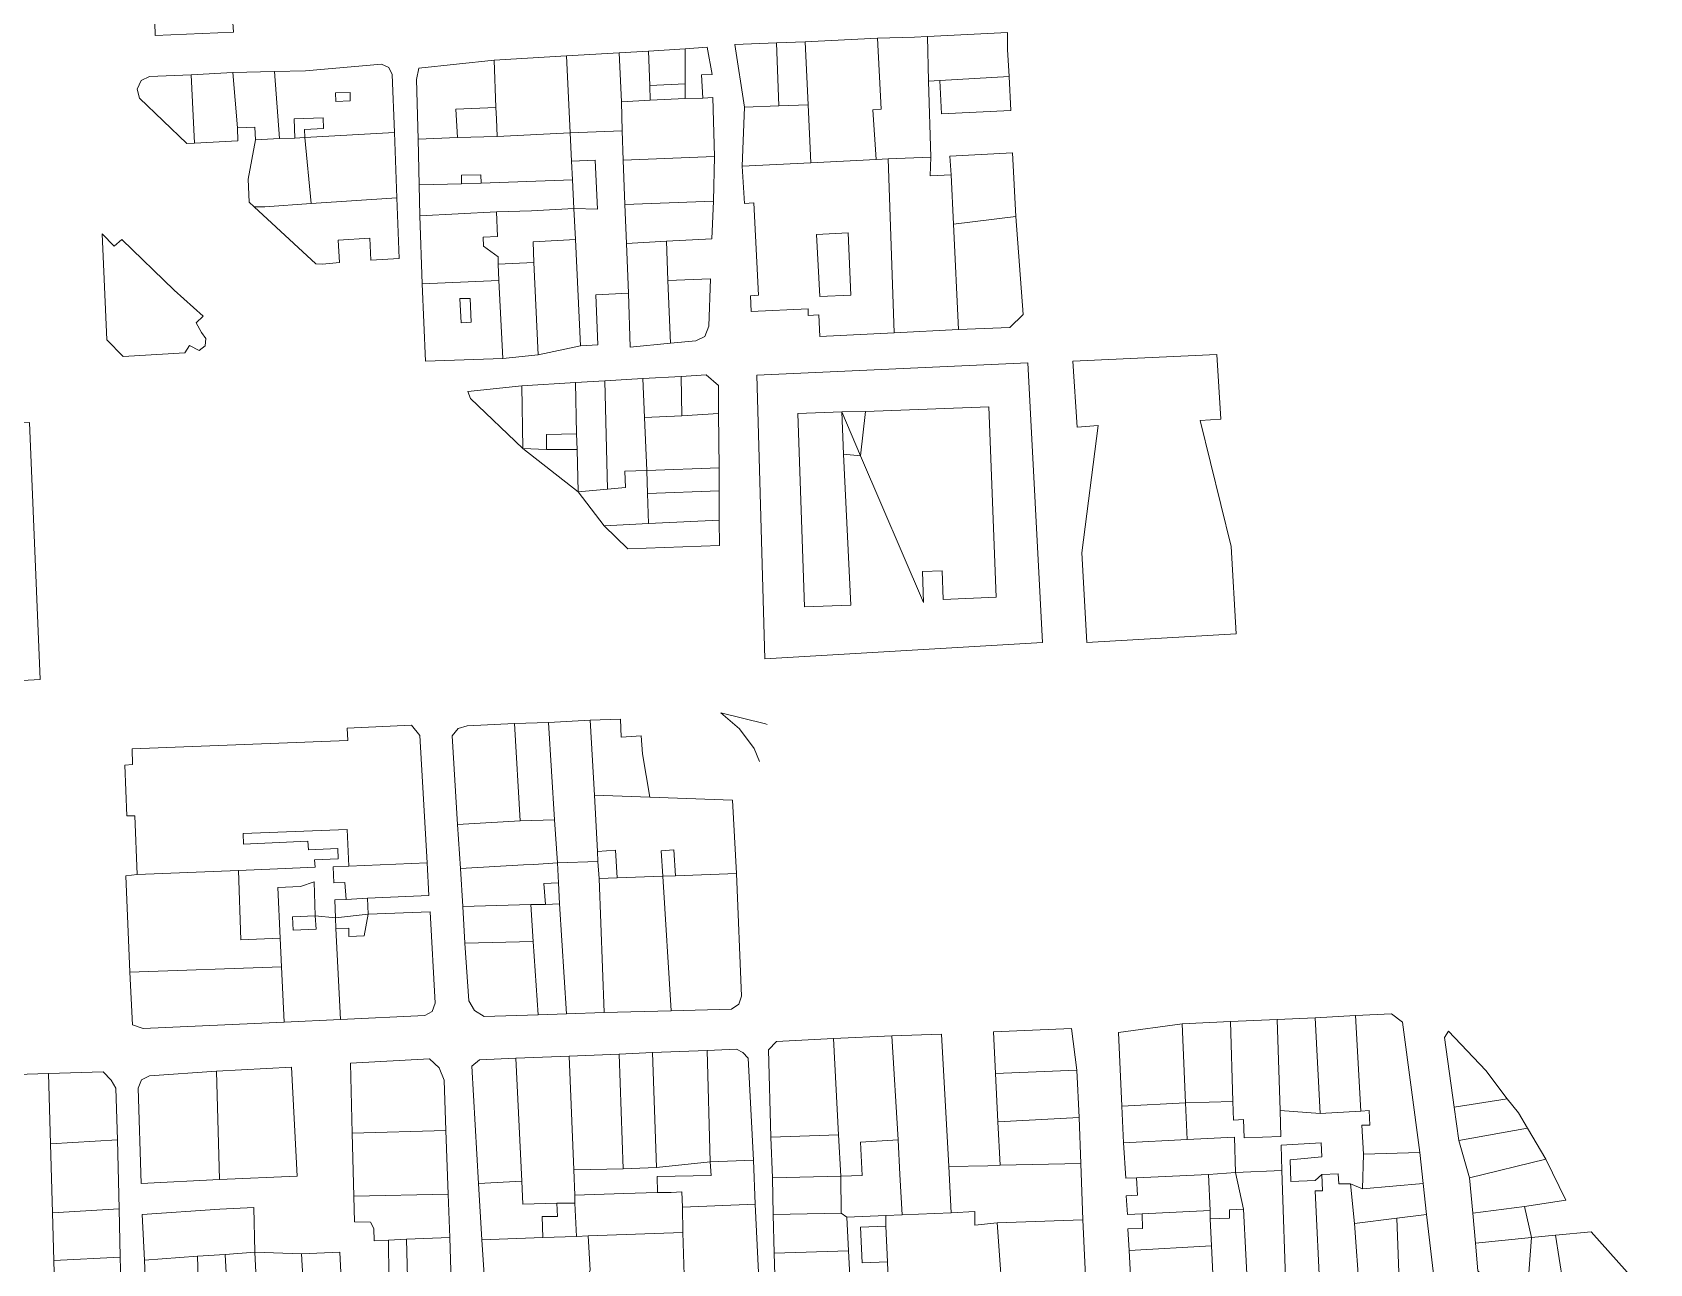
# Model space of a CAD drawing. Header units: inches. Extents: x 1138763 to 1140867, y 1050756 to 1053008.
# Drawn here: x 1140257.9 to 1140616.8, y 1052256.3 to 1052529.4 of the extents above; entities that cross this region are included whole.
import ezdxf

# ---------------------------------------------------------------- set-up
doc = ezdxf.new("R2010")
doc.units = ezdxf.units.IN
doc.header["$MEASUREMENT"] = 0
doc.layers.add('LimEdif_AM', color=44, linetype='Continuous', lineweight=5)
doc.layers.add('ViaPrin_AM', color=1, linetype='Continuous', lineweight=15)

msp = doc.modelspace()

# ---------------------------------------------------------------- linework, layer by layer
at = {"layer": 'LimEdif_AM'}
for points in [[(1140301.56, 1052544.37), (1140302.56, 1052529.5), (1140285.19, 1052528.75), (1140284.81, 1052543.5), (1140287.19, 1052543.62), (1140290.81, 1052543.87), (1140298.31, 1052544.12), (1140301.56, 1052544.37)], [(1140423.56, 1052513.12), (1140415.94, 1052512.87), (1140413.81, 1052526.75), (1140423.06, 1052527.12), (1140423.56, 1052513.12)], [(1140423.06, 1052527.12), (1140429.44, 1052527.37), (1140430.06, 1052513.37), (1140423.56, 1052513.12), (1140423.06, 1052527.12)], [(1140429.44, 1052527.37), (1140445.44, 1052528.12), (1140446.31, 1052512.37), (1140444.44, 1052512.25), (1140445.19, 1052501.25), (1140430.69, 1052500.5), (1140430.06, 1052513.37), (1140429.44, 1052527.37)], [(1140445.44, 1052528.12), (1140453.69, 1052528.37), (1140456.56, 1052528.5), (1140456.81, 1052518.62), (1140457.31, 1052501.75), (1140447.81, 1052501.37), (1140445.19, 1052501.25), (1140444.44, 1052512.25), (1140446.31, 1052512.37), (1140445.44, 1052528.12)], [(1140456.56, 1052528.5), (1140474.31, 1052529.37), (1140474.31, 1052525.62), (1140474.69, 1052519.62), (1140459.31, 1052518.75), (1140456.81, 1052518.62), (1140456.56, 1052528.5)], [(1140360.81, 1052512.75), (1140351.94, 1052512.37), (1140352.31, 1052506.12), (1140343.56, 1052505.75), (1140343.19, 1052519), (1140343.69, 1052521.5), (1140360.44, 1052523.25), (1140360.81, 1052512.75)], [(1140360.44, 1052523.25), (1140376.44, 1052524.25), (1140377.31, 1052507.12), (1140361.06, 1052506.37), (1140360.94, 1052510.25), (1140360.81, 1052512.75), (1140360.44, 1052523.25)], [(1140376.44, 1052524.25), (1140388.19, 1052524.87), (1140388.69, 1052514), (1140388.81, 1052507.62), (1140377.31, 1052507.12), (1140376.44, 1052524.25)], [(1140388.19, 1052524.87), (1140394.69, 1052525.25), (1140394.94, 1052517.62), (1140395.06, 1052514.37), (1140388.69, 1052514), (1140388.19, 1052524.87)], [(1140394.69, 1052525.25), (1140402.81, 1052525.75), (1140402.81, 1052518), (1140394.94, 1052517.62), (1140394.69, 1052525.25)], [(1140402.81, 1052518), (1140402.81, 1052525.75), (1140407.69, 1052526.12), (1140408.81, 1052520.12), (1140406.44, 1052520), (1140406.69, 1052514.87), (1140402.81, 1052514.75), (1140402.81, 1052518)], [(1140293.94, 1052504.87), (1140292.19, 1052504.75), (1140281.69, 1052514.87), (1140281.19, 1052516.87), (1140282.06, 1052518.75), (1140283.94, 1052519.62), (1140293.19, 1052520), (1140293.94, 1052504.87)], [(1140293.19, 1052520), (1140302.44, 1052520.5), (1140303.44, 1052508.25), (1140303.56, 1052505.37), (1140293.94, 1052504.87), (1140293.19, 1052520)], [(1140302.44, 1052520.5), (1140311.69, 1052520.75), (1140312.81, 1052505.87), (1140307.44, 1052505.62), (1140307.31, 1052508.37), (1140303.44, 1052508.25), (1140302.44, 1052520.5)], [(1140311.69, 1052520.75), (1140318.56, 1052520.87), (1140335.44, 1052522.37), (1140337.06, 1052521.62), (1140337.81, 1052520.12), (1140338.31, 1052507.25), (1140318.44, 1052506.12), (1140318.31, 1052507.87), (1140322.56, 1052508.12), (1140322.44, 1052510.5), (1140316.06, 1052510.25), (1140316.19, 1052506), (1140312.81, 1052505.87), (1140311.69, 1052520.75)], [(1140474.69, 1052519.62), (1140475.06, 1052512.12), (1140459.69, 1052511.37), (1140459.31, 1052518.75), (1140474.69, 1052519.62)], [(1140325.31, 1052514.12), (1140328.44, 1052514.25), (1140328.44, 1052516.12), (1140325.19, 1052516), (1140325.31, 1052514.12)], [(1140325.31, 1052514.12), (1140325.19, 1052516), (1140328.44, 1052516.12), (1140328.44, 1052514.25), (1140325.31, 1052514.12)], [(1140402.81, 1052518), (1140402.81, 1052514.75), (1140395.06, 1052514.37), (1140394.94, 1052517.62), (1140402.81, 1052518)], [(1140361.06, 1052506.37), (1140352.31, 1052506.12), (1140351.94, 1052512.37), (1140360.81, 1052512.75), (1140360.94, 1052510.25), (1140361.06, 1052506.37)], [(1140406.69, 1052514.87), (1140408.94, 1052515), (1140409.31, 1052501.87), (1140389.06, 1052501.12), (1140388.81, 1052507.62), (1140388.69, 1052514), (1140395.06, 1052514.37), (1140402.81, 1052514.75), (1140406.69, 1052514.87)], [(1140430.06, 1052513.37), (1140430.69, 1052500.5), (1140415.44, 1052499.75), (1140415.94, 1052512.87), (1140423.56, 1052513.12), (1140430.06, 1052513.37)], [(1140318.44, 1052506.12), (1140316.19, 1052506), (1140316.06, 1052510.25), (1140322.44, 1052510.5), (1140322.56, 1052508.12), (1140318.31, 1052507.87), (1140318.44, 1052506.12)], [(1140318.44, 1052506.12), (1140319.81, 1052491.5), (1140309.56, 1052490.75), (1140307.19, 1052490.75), (1140306.06, 1052491.75), (1140305.81, 1052496.87), (1140307.44, 1052505.62), (1140312.81, 1052505.87), (1140316.19, 1052506), (1140318.44, 1052506.12)], [(1140338.31, 1052507.25), (1140338.81, 1052492.75), (1140319.81, 1052491.5), (1140318.44, 1052506.12), (1140338.31, 1052507.25)], [(1140377.31, 1052507.12), (1140377.56, 1052500.87), (1140377.81, 1052496.75), (1140357.56, 1052496), (1140357.44, 1052497.87), (1140353.19, 1052497.75), (1140353.19, 1052495.87), (1140343.81, 1052495.62), (1140343.56, 1052505.75), (1140352.31, 1052506.12), (1140361.06, 1052506.37), (1140377.31, 1052507.12)], [(1140388.81, 1052507.62), (1140389.06, 1052501.12), (1140389.44, 1052491.25), (1140389.81, 1052482.62), (1140390.19, 1052471.62), (1140382.94, 1052471.25), (1140383.44, 1052460.12), (1140379.56, 1052459.87), (1140378.44, 1052483.5), (1140378.06, 1052490.37), (1140383.31, 1052490.25), (1140382.81, 1052501.12), (1140377.56, 1052500.87), (1140377.31, 1052507.12), (1140388.81, 1052507.62)], [(1140409.31, 1052501.87), (1140409.06, 1052492), (1140389.44, 1052491.25), (1140389.06, 1052501.12), (1140409.31, 1052501.87)], [(1140457.31, 1052501.75), (1140457.19, 1052497.62), (1140461.81, 1052497.87), (1140462.31, 1052486.87), (1140463.44, 1052463.5), (1140449.19, 1052462.75), (1140447.81, 1052501.37), (1140457.31, 1052501.75)], [(1140461.81, 1052497.87), (1140461.56, 1052502), (1140475.44, 1052502.75), (1140476.19, 1052488.62), (1140462.31, 1052486.87), (1140461.81, 1052497.87)], [(1140357.56, 1052496), (1140353.19, 1052495.87), (1140353.19, 1052497.75), (1140357.44, 1052497.87), (1140357.56, 1052496)], [(1140377.56, 1052500.87), (1140382.81, 1052501.12), (1140383.31, 1052490.25), (1140378.06, 1052490.37), (1140377.81, 1052496.75), (1140377.56, 1052500.87)], [(1140447.81, 1052501.37), (1140449.19, 1052462.75), (1140432.69, 1052462), (1140432.44, 1052466.75), (1140430.06, 1052466.62), (1140430.06, 1052468.12), (1140417.44, 1052467.5), (1140417.31, 1052471), (1140419.06, 1052471.12), (1140418.06, 1052491.62), (1140415.94, 1052491.5), (1140415.44, 1052499.75), (1140430.69, 1052500.5), (1140445.19, 1052501.25), (1140447.81, 1052501.37)], [(1140377.81, 1052496.75), (1140378.06, 1052490.37), (1140368.69, 1052489.87), (1140360.94, 1052489.62), (1140343.94, 1052488.75), (1140343.81, 1052495.62), (1140353.19, 1052495.87), (1140357.56, 1052496), (1140377.81, 1052496.75)], [(1140338.81, 1052492.75), (1140339.31, 1052479.25), (1140333.06, 1052478.87), (1140332.81, 1052483.75), (1140325.81, 1052483.37), (1140326.06, 1052478.37), (1140322.31, 1052478), (1140320.81, 1052478.12), (1140307.19, 1052490.75), (1140309.56, 1052490.75), (1140319.81, 1052491.5), (1140338.81, 1052492.75)], [(1140409.06, 1052492), (1140408.69, 1052483.62), (1140398.69, 1052483.12), (1140389.81, 1052482.62), (1140389.44, 1052491.25), (1140409.06, 1052492)], [(1140360.94, 1052489.62), (1140361.19, 1052484.12), (1140357.94, 1052484), (1140358.06, 1052482), (1140361.31, 1052479.62), (1140361.31, 1052478), (1140361.44, 1052474.37), (1140344.44, 1052473.62), (1140343.94, 1052488.75), (1140360.94, 1052489.62)], [(1140378.06, 1052490.37), (1140378.44, 1052483.5), (1140369.06, 1052483), (1140369.19, 1052478.37), (1140361.31, 1052478), (1140361.31, 1052479.62), (1140358.06, 1052482), (1140357.94, 1052484), (1140361.19, 1052484.12), (1140360.94, 1052489.62), (1140368.69, 1052489.87), (1140378.06, 1052490.37)], [(1140476.19, 1052488.62), (1140477.81, 1052466.87), (1140474.81, 1052464), (1140463.44, 1052463.5), (1140462.31, 1052486.87), (1140476.19, 1052488.62)], [(1140278.06, 1052457.5), (1140274.44, 1052461.25), (1140273.44, 1052484.75), (1140276.06, 1052482), (1140277.81, 1052483.5), (1140289.44, 1052472.25), (1140295.81, 1052466.5), (1140294.31, 1052465), (1140295.44, 1052462.87), (1140296.44, 1052461.5), (1140296.31, 1052459.87), (1140294.94, 1052458.87), (1140292.81, 1052460), (1140291.81, 1052458.37), (1140278.06, 1052457.5)], [(1140378.44, 1052483.5), (1140379.56, 1052459.87), (1140370.19, 1052457.87), (1140369.19, 1052478.37), (1140369.06, 1052483), (1140378.44, 1052483.5)], [(1140432.69, 1052470.87), (1140439.56, 1052471.12), (1140438.94, 1052485), (1140431.94, 1052484.62), (1140432.69, 1052470.87)], [(1140432.69, 1052470.87), (1140431.94, 1052484.62), (1140438.94, 1052485), (1140439.56, 1052471.12), (1140432.69, 1052470.87)], [(1140398.69, 1052483.12), (1140398.94, 1052474.37), (1140399.56, 1052460.5), (1140390.56, 1052459.62), (1140390.19, 1052471.62), (1140389.81, 1052482.62), (1140398.69, 1052483.12)], [(1140369.19, 1052478.37), (1140370.19, 1052457.87), (1140362.31, 1052457.12), (1140361.44, 1052474.37), (1140361.31, 1052478), (1140369.19, 1052478.37)], [(1140361.44, 1052474.37), (1140362.31, 1052457.12), (1140345.19, 1052456.5), (1140344.44, 1052473.62), (1140361.44, 1052474.37)], [(1140398.94, 1052474.37), (1140408.44, 1052474.75), (1140408.06, 1052464.25), (1140407.19, 1052462), (1140405.19, 1052461), (1140399.56, 1052460.5), (1140398.94, 1052474.37)], [(1140353.06, 1052465), (1140355.31, 1052465.12), (1140355.06, 1052470.37), (1140352.81, 1052470.37), (1140353.06, 1052465)], [(1140353.06, 1052465), (1140352.81, 1052470.37), (1140355.06, 1052470.37), (1140355.31, 1052465.12), (1140353.06, 1052465)], [(1140420.44, 1052390.5), (1140418.69, 1052453.37), (1140478.81, 1052456.12), (1140482.06, 1052394.12), (1140420.44, 1052390.5)], [(1140491.94, 1052394.12), (1140490.81, 1052414), (1140494.44, 1052442.25), (1140489.81, 1052441.87), (1140488.81, 1052456.5), (1140520.81, 1052458), (1140521.69, 1052443.62), (1140517.06, 1052443.37), (1140523.94, 1052415.37), (1140525.06, 1052396), (1140491.94, 1052394.12)], [(1140366.56, 1052451), (1140378.44, 1052451.75), (1140378.69, 1052440.37), (1140372.06, 1052440.25), (1140372.06, 1052436.87), (1140366.81, 1052437.12), (1140366.56, 1052451)], [(1140378.44, 1052451.75), (1140384.94, 1052452.12), (1140385.56, 1052428.12), (1140379.06, 1052427.5), (1140378.81, 1052436.87), (1140378.69, 1052440.37), (1140378.44, 1052451.75)], [(1140384.94, 1052452.12), (1140393.44, 1052452.62), (1140393.81, 1052444), (1140394.31, 1052432.25), (1140389.44, 1052432.12), (1140389.56, 1052428.5), (1140385.56, 1052428.12), (1140384.94, 1052452.12)], [(1140393.44, 1052452.62), (1140401.94, 1052453.12), (1140402.06, 1052444.37), (1140393.81, 1052444), (1140393.44, 1052452.62)], [(1140401.94, 1052453.12), (1140407.44, 1052453.5), (1140410.19, 1052451.12), (1140410.19, 1052444.87), (1140402.06, 1052444.37), (1140401.94, 1052453.12)], [(1140366.81, 1052437.12), (1140355.19, 1052448.25), (1140354.56, 1052449.75), (1140366.56, 1052451), (1140366.81, 1052437.12)], [(1140410.19, 1052444.87), (1140410.31, 1052432.87), (1140394.31, 1052432.25), (1140393.81, 1052444), (1140402.06, 1052444.37), (1140410.19, 1052444.87)], [(1140442.81, 1052445.37), (1140437.56, 1052445.25), (1140427.81, 1052444.87), (1140429.31, 1052402), (1140439.56, 1052402.37), (1140437.94, 1052435.87), (1140441.69, 1052435.5), (1140455.69, 1052403), (1140455.44, 1052409.87), (1140459.81, 1052410), (1140460.06, 1052403.62), (1140471.81, 1052404.12), (1140470.19, 1052446.37), (1140442.81, 1052445.37)], [(1140437.56, 1052445.25), (1140437.94, 1052435.87), (1140439.56, 1052402.37), (1140429.31, 1052402), (1140427.81, 1052444.87), (1140437.56, 1052445.25)], [(1140442.81, 1052445.37), (1140441.69, 1052435.5), (1140437.56, 1052445.25), (1140442.81, 1052445.37)], [(1140437.56, 1052445.25), (1140441.69, 1052435.5), (1140437.94, 1052435.87), (1140437.56, 1052445.25)], [(1140441.69, 1052435.5), (1140442.81, 1052445.37), (1140470.19, 1052446.37), (1140471.81, 1052404.12), (1140460.06, 1052403.62), (1140459.81, 1052410), (1140455.44, 1052409.87), (1140455.69, 1052403), (1140441.69, 1052435.5)], [(1140207.81, 1052383), (1140205.94, 1052440.62), (1140257.31, 1052442.87), (1140259.69, 1052385.87), (1140207.81, 1052383)], [(1140372.06, 1052436.87), (1140378.81, 1052436.87), (1140379.06, 1052427.5), (1140366.81, 1052437.12), (1140372.06, 1052436.87)], [(1140378.69, 1052440.37), (1140378.81, 1052436.87), (1140372.06, 1052436.87), (1140372.06, 1052440.25), (1140378.69, 1052440.37)], [(1140394.31, 1052432.25), (1140394.44, 1052427.12), (1140394.69, 1052420.5), (1140384.81, 1052420), (1140379.06, 1052427.5), (1140385.56, 1052428.12), (1140389.56, 1052428.5), (1140389.44, 1052432.12), (1140394.31, 1052432.25)], [(1140410.31, 1052432.87), (1140410.31, 1052427.75), (1140394.44, 1052427.12), (1140394.31, 1052432.25), (1140410.31, 1052432.87)], [(1140410.31, 1052427.75), (1140410.31, 1052421.25), (1140394.69, 1052420.5), (1140394.44, 1052427.12), (1140410.31, 1052427.75)], [(1140410.31, 1052421.25), (1140410.44, 1052415.62), (1140390.06, 1052414.87), (1140384.81, 1052420), (1140394.69, 1052420.5), (1140410.31, 1052421.25)], [(1140366.19, 1052354.5), (1140352.31, 1052353.75), (1140351.06, 1052373.37), (1140352.44, 1052375), (1140354.44, 1052375.62), (1140364.94, 1052376.12), (1140366.19, 1052354.5)], [(1140364.94, 1052376.12), (1140372.44, 1052376.37), (1140373.81, 1052354.75), (1140366.19, 1052354.5), (1140364.94, 1052376.12)], [(1140372.44, 1052376.37), (1140381.69, 1052376.87), (1140382.69, 1052360.25), (1140383.31, 1052347.75), (1140383.44, 1052345.5), (1140374.44, 1052345.25), (1140373.81, 1052354.75), (1140372.44, 1052376.37)], [(1140382.69, 1052360.25), (1140381.69, 1052376.87), (1140388.44, 1052377.12), (1140388.56, 1052373.12), (1140393.06, 1052373.37), (1140393.31, 1052369.37), (1140394.94, 1052359.75), (1140382.69, 1052360.25)], [(1140345.56, 1052345.25), (1140328.19, 1052344.5), (1140327.81, 1052352.62), (1140304.69, 1052351.75), (1140304.81, 1052349.37), (1140319.06, 1052350), (1140319.19, 1052348.12), (1140325.69, 1052348.37), (1140325.81, 1052346.12), (1140320.56, 1052345.87), (1140320.69, 1052344.25), (1140312.31, 1052343.87), (1140303.69, 1052343.5), (1140281.19, 1052342.62), (1140280.69, 1052355.62), (1140278.94, 1052355.62), (1140278.44, 1052366.87), (1140280.19, 1052367), (1140280.06, 1052370.5), (1140327.94, 1052372.37), (1140327.81, 1052375.12), (1140342.06, 1052375.75), (1140343.94, 1052373.5), (1140345.56, 1052345.25)], [(1140394.94, 1052359.75), (1140413.31, 1052359.12), (1140414.19, 1052342.87), (1140400.69, 1052342.37), (1140400.31, 1052348.12), (1140397.44, 1052347.87), (1140397.81, 1052342.25), (1140387.69, 1052341.87), (1140387.31, 1052348), (1140383.31, 1052347.75), (1140382.69, 1052360.25), (1140394.94, 1052359.75)], [(1140373.81, 1052354.75), (1140374.44, 1052345.25), (1140369.19, 1052344.87), (1140366.94, 1052344.75), (1140352.94, 1052344), (1140352.31, 1052353.75), (1140366.19, 1052354.5), (1140373.81, 1052354.75)], [(1140328.19, 1052344.5), (1140324.69, 1052344.37), (1140324.81, 1052340.75), (1140327.31, 1052340.87), (1140327.56, 1052337.12), (1140325.06, 1052337), (1140325.19, 1052333), (1140320.69, 1052333.5), (1140320.44, 1052341), (1140317.44, 1052340), (1140312.44, 1052339.75), (1140312.94, 1052328.5), (1140304.19, 1052328.12), (1140303.69, 1052343.5), (1140312.31, 1052343.87), (1140320.69, 1052344.25), (1140320.56, 1052345.87), (1140325.81, 1052346.12), (1140325.69, 1052348.37), (1140319.19, 1052348.12), (1140319.06, 1052350), (1140304.81, 1052349.37), (1140304.69, 1052351.75), (1140327.81, 1052352.62), (1140328.19, 1052344.5)], [(1140383.31, 1052347.75), (1140387.31, 1052348), (1140387.69, 1052341.87), (1140383.69, 1052341.75), (1140383.44, 1052345.5), (1140383.31, 1052347.75)], [(1140400.69, 1052342.37), (1140397.81, 1052342.25), (1140397.44, 1052347.87), (1140400.31, 1052348.12), (1140400.69, 1052342.37)], [(1140345.56, 1052345.25), (1140345.94, 1052338), (1140332.31, 1052337.37), (1140327.56, 1052337.12), (1140327.31, 1052340.87), (1140324.81, 1052340.75), (1140324.69, 1052344.37), (1140328.19, 1052344.5), (1140345.56, 1052345.25)], [(1140374.44, 1052345.25), (1140374.69, 1052340.75), (1140371.44, 1052340.62), (1140371.81, 1052336), (1140368.56, 1052336), (1140353.44, 1052335.5), (1140352.94, 1052344), (1140366.94, 1052344.75), (1140369.19, 1052344.87), (1140374.44, 1052345.25)], [(1140383.44, 1052345.5), (1140383.69, 1052341.75), (1140384.81, 1052312), (1140376.44, 1052311.75), (1140374.94, 1052336.12), (1140374.69, 1052340.75), (1140374.44, 1052345.25), (1140383.44, 1052345.5)], [(1140303.69, 1052343.5), (1140304.19, 1052328.12), (1140312.94, 1052328.5), (1140313.19, 1052322.12), (1140279.56, 1052321), (1140278.69, 1052342.37), (1140281.19, 1052342.62), (1140303.69, 1052343.5)], [(1140320.44, 1052341), (1140320.69, 1052333.5), (1140315.69, 1052333.25), (1140315.81, 1052330.25), (1140320.94, 1052330.5), (1140320.69, 1052333.5), (1140325.19, 1052333), (1140325.31, 1052330.62), (1140326.31, 1052310.5), (1140313.81, 1052309.87), (1140313.19, 1052322.12), (1140312.94, 1052328.5), (1140312.44, 1052339.75), (1140317.44, 1052340), (1140320.44, 1052341)], [(1140374.94, 1052336.12), (1140371.81, 1052336), (1140371.44, 1052340.62), (1140374.69, 1052340.75), (1140374.94, 1052336.12)], [(1140397.81, 1052342.25), (1140399.69, 1052312.37), (1140384.81, 1052312), (1140383.69, 1052341.75), (1140387.69, 1052341.87), (1140397.81, 1052342.25)], [(1140414.19, 1052342.87), (1140415.31, 1052315.62), (1140414.69, 1052313.87), (1140413.06, 1052312.75), (1140399.69, 1052312.37), (1140397.81, 1052342.25), (1140400.69, 1052342.37), (1140414.19, 1052342.87)], [(1140332.31, 1052337.37), (1140332.44, 1052333.87), (1140325.19, 1052333), (1140325.06, 1052337), (1140327.56, 1052337.12), (1140332.31, 1052337.37)], [(1140320.69, 1052333.5), (1140320.94, 1052330.5), (1140315.81, 1052330.25), (1140315.69, 1052333.25), (1140320.69, 1052333.5)], [(1140332.44, 1052333.87), (1140331.56, 1052329), (1140328.19, 1052328.87), (1140328.19, 1052330.75), (1140325.31, 1052330.62), (1140325.19, 1052333), (1140332.44, 1052333.87)], [(1140325.31, 1052330.62), (1140328.19, 1052330.75), (1140328.19, 1052328.87), (1140331.56, 1052329), (1140332.44, 1052333.87), (1140346.19, 1052334.37), (1140347.31, 1052314.12), (1140346.69, 1052312.25), (1140345.06, 1052311.37), (1140326.31, 1052310.5), (1140325.31, 1052330.62)], [(1140368.56, 1052336), (1140369.06, 1052327.75), (1140353.94, 1052327.37), (1140353.44, 1052335.5), (1140368.56, 1052336)], [(1140374.94, 1052336.12), (1140376.44, 1052311.75), (1140370.19, 1052311.5), (1140369.06, 1052327.75), (1140368.56, 1052336), (1140371.81, 1052336), (1140374.94, 1052336.12)], [(1140369.06, 1052327.75), (1140370.19, 1052311.5), (1140358.19, 1052311.12), (1140356.06, 1052312.5), (1140354.81, 1052314.62), (1140353.94, 1052327.37), (1140369.06, 1052327.75)], [(1140313.19, 1052322.12), (1140313.81, 1052309.87), (1140282.56, 1052308.5), (1140280.19, 1052309.25), (1140279.56, 1052321), (1140313.19, 1052322.12)], [(1140542.56, 1052310.87), (1140551.56, 1052311.37), (1140552.69, 1052290.12), (1140543.69, 1052289.62), (1140542.56, 1052310.87)], [(1140552.69, 1052290.12), (1140551.56, 1052311.37), (1140559.56, 1052311.75), (1140561.94, 1052309.87), (1140565.81, 1052281), (1140553.31, 1052280.62), (1140552.94, 1052287), (1140554.69, 1052287), (1140554.56, 1052290.25), (1140552.69, 1052290.12)], [(1140489.69, 1052299.25), (1140471.69, 1052298.5), (1140471.19, 1052307.75), (1140488.56, 1052308.5), (1140489.69, 1052299.25)], [(1140513.81, 1052292), (1140499.69, 1052291.25), (1140498.94, 1052307.62), (1140513.06, 1052309.5), (1140513.81, 1052292)], [(1140513.06, 1052309.5), (1140523.81, 1052310), (1140524.31, 1052292.25), (1140513.81, 1052292), (1140513.06, 1052309.5)], [(1140523.81, 1052310), (1140534.19, 1052310.5), (1140534.81, 1052290.25), (1140534.94, 1052284.5), (1140526.81, 1052284.25), (1140526.69, 1052288.25), (1140524.44, 1052288.12), (1140524.31, 1052292.25), (1140523.81, 1052310)], [(1140534.19, 1052310.5), (1140542.56, 1052310.87), (1140543.69, 1052289.62), (1140534.81, 1052290.25), (1140534.19, 1052310.5)], [(1140585.19, 1052292.87), (1140573.44, 1052291), (1140571.31, 1052306.5), (1140572.19, 1052307.87), (1140580.44, 1052299.12), (1140585.19, 1052292.87)], [(1140436.81, 1052284.87), (1140421.81, 1052284.37), (1140421.31, 1052303.75), (1140423.06, 1052305.62), (1140435.69, 1052306.25), (1140436.81, 1052284.87)], [(1140435.69, 1052306.25), (1140448.69, 1052306.87), (1140450.06, 1052283.75), (1140441.69, 1052283.25), (1140442.06, 1052275.87), (1140437.31, 1052275.75), (1140436.81, 1052284.87), (1140435.69, 1052306.25)], [(1140450.06, 1052283.75), (1140448.69, 1052306.87), (1140459.69, 1052307.25), (1140461.31, 1052277.87), (1140461.81, 1052267.62), (1140450.94, 1052267.12), (1140450.44, 1052276.12), (1140450.06, 1052283.75)], [(1140349.69, 1052285.87), (1140328.94, 1052285.25), (1140328.56, 1052300.75), (1140346.06, 1052301.75), (1140348.19, 1052299.75), (1140349.31, 1052297), (1140349.69, 1052285.87)], [(1140366.56, 1052274.62), (1140356.94, 1052274.12), (1140355.44, 1052300.12), (1140357.19, 1052301.5), (1140365.19, 1052301.87), (1140366.56, 1052274.62)], [(1140365.19, 1052301.87), (1140377.06, 1052302.37), (1140378.06, 1052277.12), (1140378.31, 1052271.5), (1140378.31, 1052269.75), (1140374.31, 1052269.75), (1140366.81, 1052269.5), (1140366.56, 1052274.62), (1140365.19, 1052301.87)], [(1140377.06, 1052302.37), (1140388.19, 1052302.75), (1140389.06, 1052277.37), (1140378.06, 1052277.12), (1140377.06, 1052302.37)], [(1140388.19, 1052302.75), (1140395.56, 1052303.12), (1140396.44, 1052277.62), (1140389.06, 1052277.37), (1140388.19, 1052302.75)], [(1140395.56, 1052303.12), (1140407.69, 1052303.62), (1140408.31, 1052278.87), (1140396.44, 1052277.62), (1140395.56, 1052303.12)], [(1140407.69, 1052303.62), (1140414.19, 1052303.87), (1140415.56, 1052303.12), (1140416.81, 1052301.87), (1140417.94, 1052279.25), (1140408.31, 1052278.87), (1140407.69, 1052303.62)], [(1140242.44, 1052297.87), (1140261.56, 1052298.5), (1140261.94, 1052282.87), (1140262.44, 1052267.62), (1140262.69, 1052257), (1140262.81, 1052254.25), (1140255.69, 1052253.87), (1140253.56, 1052253.75), (1140244.44, 1052253.12), (1140242.44, 1052297.87)], [(1140261.56, 1052298.5), (1140273.69, 1052298.87), (1140275.44, 1052297), (1140276.44, 1052295.25), (1140276.81, 1052283.75), (1140261.94, 1052282.87), (1140261.56, 1052298.5)], [(1140299.44, 1052275), (1140282.06, 1052274.12), (1140281.44, 1052295.25), (1140282.19, 1052297.12), (1140283.94, 1052298), (1140298.81, 1052299), (1140299.44, 1052275)], [(1140298.81, 1052299), (1140315.44, 1052299.87), (1140316.69, 1052275.75), (1140299.44, 1052275), (1140298.81, 1052299)], [(1140489.69, 1052299.25), (1140490.19, 1052288.75), (1140472.19, 1052287.75), (1140471.69, 1052298.5), (1140489.69, 1052299.25)], [(1140513.81, 1052292), (1140514.19, 1052283.87), (1140500.06, 1052283.12), (1140499.69, 1052291.25), (1140513.81, 1052292)], [(1140524.31, 1052292.25), (1140524.44, 1052288.12), (1140526.69, 1052288.25), (1140526.81, 1052284.25), (1140534.94, 1052284.5), (1140534.81, 1052290.25), (1140543.69, 1052289.62), (1140552.69, 1052290.12), (1140554.56, 1052290.25), (1140554.69, 1052287), (1140552.94, 1052287), (1140553.31, 1052280.62), (1140553.06, 1052272.87), (1140550.44, 1052274), (1140547.81, 1052274), (1140547.69, 1052276.25), (1140544.06, 1052276.12), (1140542.56, 1052274.75), (1140537.19, 1052274.5), (1140537.06, 1052279.37), (1140544.06, 1052280), (1140543.94, 1052283.12), (1140535.06, 1052282.62), (1140535.19, 1052277), (1140524.94, 1052276.5), (1140524.69, 1052284.37), (1140514.19, 1052283.87), (1140513.81, 1052292), (1140524.31, 1052292.25)], [(1140585.19, 1052292.87), (1140587.69, 1052289.75), (1140589.69, 1052286.37), (1140574.44, 1052283.62), (1140573.44, 1052291), (1140585.19, 1052292.87)], [(1140490.19, 1052288.75), (1140490.56, 1052278.5), (1140472.69, 1052278.12), (1140472.19, 1052287.75), (1140490.19, 1052288.75)], [(1140589.69, 1052286.37), (1140593.81, 1052279.5), (1140576.81, 1052275.37), (1140574.44, 1052283.62), (1140589.69, 1052286.37)], [(1140276.81, 1052283.75), (1140277.19, 1052268.5), (1140262.44, 1052267.62), (1140261.94, 1052282.87), (1140276.81, 1052283.75)], [(1140349.69, 1052285.87), (1140350.19, 1052271.75), (1140329.31, 1052271.25), (1140328.94, 1052285.25), (1140349.69, 1052285.87)], [(1140436.81, 1052284.87), (1140437.31, 1052275.75), (1140422.19, 1052275.37), (1140421.81, 1052284.37), (1140436.81, 1052284.87)], [(1140450.06, 1052283.75), (1140450.44, 1052276.12), (1140450.94, 1052267.12), (1140447.31, 1052267), (1140438.69, 1052266.62), (1140437.44, 1052267.5), (1140437.31, 1052275.75), (1140442.06, 1052275.87), (1140441.69, 1052283.25), (1140450.06, 1052283.75)], [(1140514.19, 1052283.87), (1140524.69, 1052284.37), (1140524.94, 1052276.5), (1140518.94, 1052276.12), (1140502.94, 1052275.37), (1140500.56, 1052275.25), (1140500.06, 1052283.12), (1140514.19, 1052283.87)], [(1140544.06, 1052276.12), (1140544.19, 1052272.5), (1140542.56, 1052272.5), (1140543.69, 1052249.25), (1140536.19, 1052248.75), (1140535.19, 1052277), (1140535.06, 1052282.62), (1140543.94, 1052283.12), (1140544.06, 1052280), (1140537.06, 1052279.37), (1140537.19, 1052274.5), (1140542.56, 1052274.75), (1140544.06, 1052276.12)], [(1140417.94, 1052279.25), (1140418.31, 1052269.5), (1140402.19, 1052268.87), (1140402.06, 1052272.25), (1140399.69, 1052272.12), (1140396.69, 1052272.12), (1140396.56, 1052275.62), (1140408.56, 1052275.87), (1140408.31, 1052278.87), (1140417.94, 1052279.25)], [(1140565.81, 1052281), (1140566.56, 1052274.12), (1140553.06, 1052272.87), (1140553.31, 1052280.62), (1140565.81, 1052281)], [(1140593.81, 1052279.5), (1140598.19, 1052270.37), (1140589.06, 1052269), (1140577.56, 1052267.5), (1140576.81, 1052275.37), (1140593.81, 1052279.5)], [(1140408.31, 1052278.87), (1140408.56, 1052275.87), (1140396.56, 1052275.62), (1140396.69, 1052272.12), (1140389.19, 1052271.87), (1140378.31, 1052271.5), (1140378.06, 1052277.12), (1140389.06, 1052277.37), (1140396.44, 1052277.62), (1140408.31, 1052278.87)], [(1140437.31, 1052275.75), (1140437.44, 1052267.5), (1140422.31, 1052267.25), (1140422.19, 1052275.37), (1140437.31, 1052275.75)], [(1140490.56, 1052278.5), (1140491.06, 1052266), (1140472.06, 1052265.37), (1140467.06, 1052264.87), (1140467.06, 1052267.87), (1140461.81, 1052267.62), (1140461.31, 1052277.87), (1140469.94, 1052278), (1140472.69, 1052278.12), (1140490.56, 1052278.5)], [(1140518.94, 1052276.12), (1140519.31, 1052268.12), (1140504.19, 1052267.37), (1140500.94, 1052267.25), (1140500.69, 1052271.37), (1140503.19, 1052271.5), (1140502.94, 1052275.37), (1140518.94, 1052276.12)], [(1140524.94, 1052276.5), (1140526.69, 1052268.37), (1140523.56, 1052268.25), (1140523.56, 1052266.37), (1140519.31, 1052266.25), (1140519.31, 1052268.12), (1140518.94, 1052276.12), (1140524.94, 1052276.5)], [(1140535.19, 1052277), (1140536.19, 1052248.75), (1140527.69, 1052248.25), (1140526.69, 1052268.37), (1140524.94, 1052276.5), (1140535.19, 1052277)], [(1140550.44, 1052274), (1140551.31, 1052265.25), (1140552.44, 1052249.87), (1140543.69, 1052249.25), (1140542.56, 1052272.5), (1140544.19, 1052272.5), (1140544.06, 1052276.12), (1140547.69, 1052276.25), (1140547.81, 1052274), (1140550.44, 1052274)], [(1140350.19, 1052271.75), (1140350.56, 1052262.12), (1140340.94, 1052261.75), (1140336.94, 1052261.5), (1140333.81, 1052261.37), (1140333.69, 1052264.12), (1140332.94, 1052265.5), (1140329.44, 1052265.62), (1140329.31, 1052271.25), (1140350.19, 1052271.75)], [(1140366.56, 1052274.62), (1140366.81, 1052269.5), (1140374.31, 1052269.75), (1140374.44, 1052266.75), (1140371.06, 1052266.75), (1140371.19, 1052262.12), (1140357.69, 1052261.62), (1140356.94, 1052274.12), (1140366.56, 1052274.62)], [(1140396.69, 1052272.12), (1140399.69, 1052272.12), (1140402.06, 1052272.25), (1140402.19, 1052268.87), (1140402.31, 1052263.25), (1140381.31, 1052262.5), (1140378.69, 1052262.37), (1140378.31, 1052269.75), (1140378.31, 1052271.5), (1140389.19, 1052271.87), (1140396.69, 1052272.12)], [(1140566.56, 1052274.12), (1140567.31, 1052267.25), (1140560.69, 1052266.37), (1140551.31, 1052265.25), (1140550.44, 1052274), (1140553.06, 1052272.87), (1140566.56, 1052274.12)], [(1140277.19, 1052268.5), (1140277.44, 1052257.75), (1140262.69, 1052257), (1140262.44, 1052267.62), (1140277.19, 1052268.5)], [(1140307.31, 1052258.87), (1140300.69, 1052258.37), (1140294.56, 1052258), (1140282.81, 1052257.12), (1140282.31, 1052267.25), (1140299.56, 1052268.37), (1140307.06, 1052268.75), (1140307.31, 1052258.87)], [(1140378.31, 1052269.75), (1140378.69, 1052262.37), (1140371.19, 1052262.12), (1140371.06, 1052266.75), (1140374.44, 1052266.75), (1140374.31, 1052269.75), (1140378.31, 1052269.75)], [(1140418.31, 1052269.5), (1140419.06, 1052254.37), (1140408.56, 1052254), (1140402.56, 1052253.75), (1140402.31, 1052263.25), (1140402.19, 1052268.87), (1140418.31, 1052269.5)], [(1140526.69, 1052268.37), (1140527.69, 1052248.25), (1140520.19, 1052247.75), (1140519.56, 1052260.25), (1140519.31, 1052266.25), (1140523.56, 1052266.37), (1140523.56, 1052268.25), (1140526.69, 1052268.37)], [(1140589.06, 1052269), (1140590.56, 1052262.12), (1140578.19, 1052260.87), (1140577.56, 1052267.5), (1140589.06, 1052269)], [(1140437.44, 1052267.5), (1140438.69, 1052266.62), (1140439.06, 1052259.12), (1140422.56, 1052258.62), (1140422.31, 1052267.25), (1140437.44, 1052267.5)], [(1140447.31, 1052267), (1140447.31, 1052264.62), (1140441.69, 1052264.37), (1140442.06, 1052256.5), (1140447.69, 1052256.75), (1140448.19, 1052242.75), (1140439.94, 1052242.37), (1140439.06, 1052259.12), (1140438.69, 1052266.62), (1140447.31, 1052267)], [(1140447.69, 1052256.75), (1140442.06, 1052256.5), (1140441.69, 1052264.37), (1140447.31, 1052264.62), (1140447.69, 1052256.75)], [(1140461.81, 1052267.62), (1140467.06, 1052267.87), (1140467.06, 1052264.87), (1140472.06, 1052265.37), (1140473.56, 1052243.75), (1140448.19, 1052242.75), (1140447.69, 1052256.75), (1140447.31, 1052264.62), (1140447.31, 1052267), (1140450.94, 1052267.12), (1140461.81, 1052267.62)], [(1140491.06, 1052266), (1140491.94, 1052247.25), (1140490.81, 1052245.37), (1140489.19, 1052244.37), (1140473.56, 1052243.75), (1140472.06, 1052265.37), (1140491.06, 1052266)], [(1140519.31, 1052268.12), (1140519.31, 1052266.25), (1140519.56, 1052260.25), (1140501.31, 1052259.25), (1140501.06, 1052264), (1140504.31, 1052264.12), (1140504.19, 1052267.37), (1140519.31, 1052268.12)], [(1140560.69, 1052266.37), (1140561.31, 1052250.37), (1140552.44, 1052249.87), (1140551.31, 1052265.25), (1140560.69, 1052266.37)], [(1140567.31, 1052267.25), (1140569.19, 1052250.87), (1140561.31, 1052250.37), (1140560.69, 1052266.37), (1140567.31, 1052267.25)], [(1140340.94, 1052261.75), (1140341.56, 1052239), (1140334.56, 1052239), (1140334.06, 1052253.25), (1140337.06, 1052253.37), (1140336.94, 1052261.5), (1140340.94, 1052261.75)], [(1140350.56, 1052262.12), (1140351.19, 1052242.5), (1140350.81, 1052240.62), (1140349.44, 1052239.37), (1140341.56, 1052239), (1140340.94, 1052261.75), (1140350.56, 1052262.12)], [(1140381.31, 1052262.5), (1140381.69, 1052254.87), (1140380.44, 1052252.12), (1140378.94, 1052252.12), (1140358.31, 1052251.62), (1140357.69, 1052261.62), (1140371.19, 1052262.12), (1140378.69, 1052262.37), (1140381.31, 1052262.5)], [(1140402.31, 1052263.25), (1140402.56, 1052253.75), (1140402.81, 1052242.25), (1140379.56, 1052241), (1140378.94, 1052252.12), (1140380.44, 1052252.12), (1140381.69, 1052254.87), (1140381.31, 1052262.5), (1140402.31, 1052263.25)], [(1140590.56, 1052262.12), (1140589.69, 1052250.37), (1140581.94, 1052251), (1140578.69, 1052254.75), (1140578.19, 1052260.87), (1140590.56, 1052262.12)], [(1140590.56, 1052262.12), (1140595.94, 1052262.62), (1140597.56, 1052252.25), (1140597.94, 1052250.25), (1140589.69, 1052250.37), (1140590.56, 1052262.12)], [(1140597.94, 1052250.25), (1140597.56, 1052252.25), (1140595.94, 1052262.62), (1140603.81, 1052263.37), (1140613.69, 1052252.37), (1140616.81, 1052249.37), (1140612.44, 1052245.62), (1140605.94, 1052246), (1140605.31, 1052250.5), (1140597.94, 1052250.25)], [(1140277.44, 1052257.75), (1140277.69, 1052247.12), (1140262.94, 1052246.25), (1140262.81, 1052254.25), (1140262.69, 1052257), (1140277.44, 1052257.75)], [(1140294.56, 1052258), (1140295.19, 1052238.5), (1140286.31, 1052238.37), (1140284.06, 1052240.75), (1140283.44, 1052242.12), (1140282.81, 1052257.12), (1140294.56, 1052258)], [(1140300.69, 1052258.37), (1140300.94, 1052254.25), (1140307.56, 1052254.37), (1140307.94, 1052238.62), (1140295.19, 1052238.5), (1140294.56, 1052258), (1140300.69, 1052258.37)], [(1140307.31, 1052258.87), (1140307.56, 1052254.37), (1140300.94, 1052254.25), (1140300.69, 1052258.37), (1140307.31, 1052258.87)], [(1140307.31, 1052258.87), (1140317.69, 1052258.5), (1140318.19, 1052249.5), (1140314.19, 1052249.37), (1140314.31, 1052246.25), (1140318.31, 1052246.5), (1140318.81, 1052238.75), (1140307.94, 1052238.62), (1140307.56, 1052254.37), (1140307.31, 1052258.87)], [(1140317.69, 1052258.5), (1140326.19, 1052258.87), (1140326.44, 1052252.87), (1140327.06, 1052238.87), (1140318.81, 1052238.75), (1140318.31, 1052246.5), (1140318.19, 1052249.5), (1140317.69, 1052258.5)], [(1140439.06, 1052259.12), (1140439.94, 1052242.37), (1140426.44, 1052241.87), (1140424.06, 1052244), (1140422.94, 1052246.5), (1140422.56, 1052258.62), (1140439.06, 1052259.12)], [(1140519.56, 1052260.25), (1140520.19, 1052247.75), (1140503.06, 1052246.75), (1140501.94, 1052248), (1140501.31, 1052259.25), (1140519.56, 1052260.25)]]:
    msp.add_lwpolyline(points, dxfattribs=at)
at = {"layer": 'ViaPrin_AM'}
msp.add_lwpolyline([(1140421, 1052375.89), (1140420.62, 1052376.02), (1140410.68, 1052378.48), (1140414.89, 1052374.97), (1140418.13, 1052370.56), (1140419.31, 1052367.73)], dxfattribs=at)

doc.saveas('drawing.dxf')
